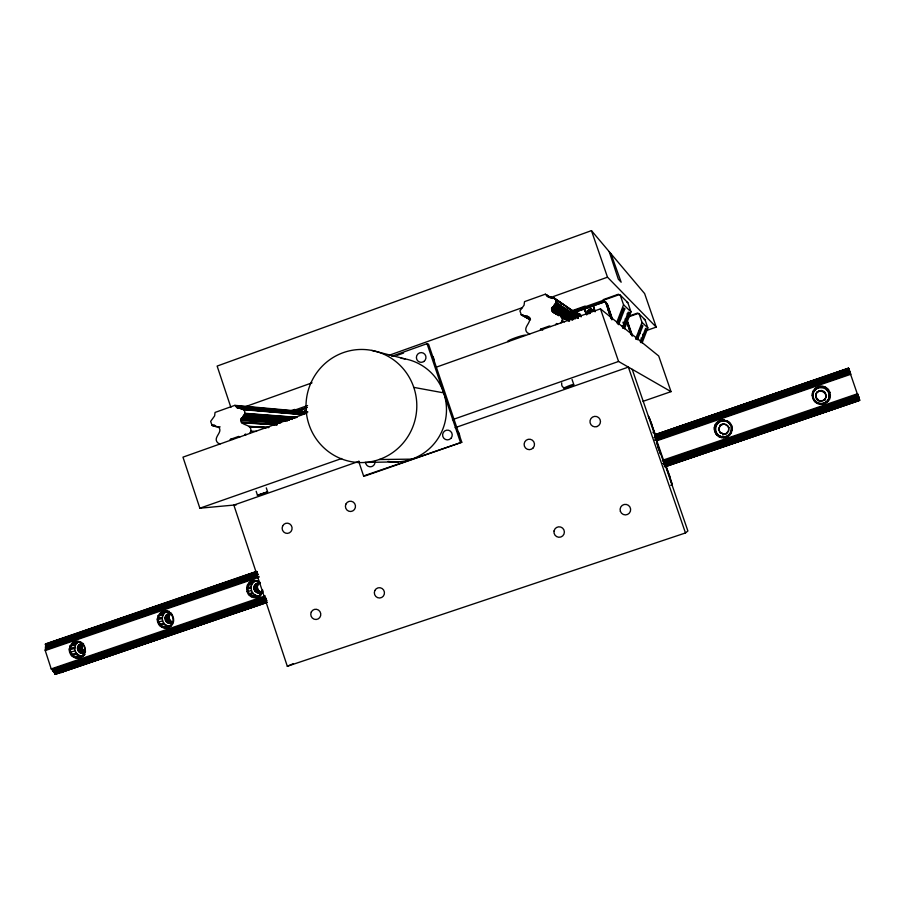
<?xml version="1.0" encoding="UTF-8"?>
<svg xmlns="http://www.w3.org/2000/svg" width="905" height="905" viewBox="0 0 905 905"><rect width="100%" height="100%" fill="white"/><g stroke="black" fill="none" stroke-linecap="round" stroke-linejoin="round"><path stroke-width="1.36" d="M56.664 672.766C55.646 677.381 53.135 669.327 51.212 668.919L45.25 650.559L45.623 646.487A3.371 1.267 71.4 0 0 45.578 645.073L45.533 643.874L47.173 643.874M821.14 386.265A9.152 8.993 -7.6 0 0 815.801 388.098C808.708 392.793 813.018 404.931 821.446 404.252A9.152 8.993 -7.6 0 0 826.797 402.431C833.901 397.736 829.58 385.575 821.14 386.265L820.869 387.612A8.213 8.077 -7.6 0 0 816.072 389.252L815.1 390.1L816.31 388.811A8.269 8.134 -7.6 0 1 821.14 387.148C829.037 386.559 832.668 397.94 825.948 402.125A8.213 8.077 -7.6 0 1 821.14 403.766L818.595 403.415M249.757 433.427L250.843 431.131C251.997 423.438 240.3 426.334 240.753 419.558A2.172 2.104 -87.2 0 1 241.318 418.348C244.429 416.934 247.008 409.988 242.144 409.117A3.79 3.677 -86.1 0 1 240.345 408.494L237.246 407.816L234.848 405.35L215.039 412.442L214.621 415.915L210.639 421.391L212.121 425.486L217.675 426.787A2.161 2.093 -88 0 1 218.829 427.375C223.196 432.545 212.336 437.409 217.766 442.884L219.983 444.004M529.73 333.979L527.4 332.848C521.687 327.225 533.102 322.225 528.52 316.931A2.229 2.195 -61.5 0 0 527.287 316.343L521.461 315.064L519.9 310.879L524.074 305.211L524.515 301.648L545.364 294.182L547.898 296.693L551.156 297.36A3.903 3.858 -55.6 0 0 553.046 297.983C558.147 298.797 555.466 306.071 552.174 307.462A2.229 2.206 -56.5 0 0 551.575 308.707C551.168 315.732 563.317 312.485 562.209 320.472L564.596 321.942M723.378 437.737L723.389 436.889A8.145 8.066 -6.1 0 0 728.14 435.26C731.659 432.748 732.45 427.352 729.758 423.959L730.426 423.427L728.401 421.492L723.072 419.886A9.005 8.926 -6.1 0 0 717.812 421.696C710.844 426.346 715.041 438.348 723.378 437.737A9.005 8.926 -6.1 0 0 728.638 435.939C732.53 433.156 733.401 427.183 730.426 423.427M577.141 313.051L579.189 313.843L575.512 313.096M593.273 310.573L591.949 309.329L590.071 309.272M592.639 310.268C593.16 312.417 592.82 309.34 592.04 310.042A3.02 2.987 -49.6 0 0 590.682 310.404M69.244 649.79L70.058 645.944L72.468 642.946A8.473 8.077 80.5 0 1 77.197 641.317C84.889 641.079 88.396 652.245 82.185 656.634A8.473 8.077 80.5 0 1 77.457 658.252C72.977 658.297 69.221 654.191 69.244 649.79L74.776 648.478L75.522 645.027L77.683 642.324A7.613 7.263 80.5 0 1 78.645 641.702M84.753 652.573C79.685 655.955 74.651 647.901 79.289 644.586A4.808 4.593 80.5 0 1 81.982 643.67L82.694 643.726M77.457 658.252L77.728 657.358A7.67 7.308 80.5 0 0 82.004 655.899C87.615 651.928 84.448 641.837 77.491 642.052A7.67 7.308 80.5 0 0 73.215 643.523C65.703 648.896 74.097 661.883 82.163 656.08A7.613 7.263 80.5 0 0 83.305 655.989M157.266 619.654L158.103 615.785L160.547 612.742A8.541 8.202 80.3 0 1 165.344 611.101C173.126 610.807 176.724 622.086 170.411 626.509A8.541 8.202 80.3 0 1 165.604 628.149C161.09 628.217 157.255 624.099 157.266 619.654L162.267 618.534L163.013 615.061L165.208 612.323A7.67 7.376 80.3 0 1 167.244 611.237M173.228 622.448C167.979 626.532 161.814 618.375 166.837 614.608A4.842 4.661 80.3 0 1 169.563 613.669L172.323 614.586M165.604 628.149L165.841 627.278A7.715 7.421 80.3 0 0 170.185 625.785C175.898 621.78 172.64 611.588 165.604 611.848A7.715 7.421 80.3 0 0 161.26 613.341C153.873 618.522 161.701 631.43 169.755 626.17A7.67 7.376 80.3 0 0 170.909 626.079M262.925 591.632L259.961 595.942A8.598 8.326 80.1 0 1 255.086 597.605C247.223 597.933 243.536 586.564 249.938 582.096A8.598 8.326 80.1 0 1 254.814 580.422L259.746 582.039M259.826 595.716A7.726 7.489 80.1 0 1 258.649 595.818C251.59 596.124 248.275 585.897 254.034 581.881A7.726 7.489 80.1 0 1 257.246 580.49M259.237 583.374C255.368 585.976 258.095 592.798 262.699 591.983C257.337 596.418 250.391 588.261 255.685 584.178A4.876 4.729 80.1 0 1 258.457 583.227L259.927 583.454M588.035 312.451L587.99 311.139M589.132 313.605L589.393 311.761L590.139 312.135L589.947 313.515M718.989 435.565C714.565 432.714 714.464 425.599 718.774 422.601A8.088 8.021 -6.1 0 1 723.502 420.983L724.769 421.051L723.118 420.757A8.145 8.066 -6.1 0 0 718.355 422.386C712.936 426.063 714.826 435.35 721.262 436.663M718.525 429.083L720.561 424.954A5.113 5.068 -6.1 0 1 723.548 423.936L727.1 425.169L728.83 427.533L728.514 430.475L726.704 433.031A5.113 5.068 -6.1 0 1 723.717 434.061L720.086 432.635L718.525 429.083L720.244 432.511L724.543 434.185L723.717 434.061M726.263 436.572A8.088 8.021 -6.1 0 0 728.491 435.396C732.405 433.597 731.127 427.726 731.749 425.893M812.916 397.114L813.38 392.94M812.249 394.037L813.097 394.184C812.283 398.992 816.582 403.653 821.412 403.415A8.269 8.134 -7.6 0 0 826.254 401.763L827.227 400.915L827.871 401.492M816.344 393.46L815.62 396.797L816.344 393.46L817.882 391.616A5.192 5.102 -7.6 0 1 820.914 390.587C826.288 390.225 828.041 397.974 823.46 400.395L824.738 399.218M827.736 400.293C831.695 395.225 827.227 387.148 820.869 387.612M593.047 310.687C590.207 311.569 588.012 308.944 591.078 309.058M573.646 312.327C580.739 309.386 585.422 305.302 586.926 314.725M576.021 313.707L576.813 313.345M80.828 642.878L80.884 642.233M724.486 419.977L724.396 420.825L726.002 421.323M820.009 404.173L819.851 403.687M168.986 612.674L169.088 612.018M573.578 312.055L603.963 301.252L606.26 302.485L612.131 319.522M78.746 645.084L83.532 643.783C80.964 646.113 82.219 650.91 85.556 651.781M166.837 614.608L171.475 613.262C167.617 615.208 168.884 621.78 173.194 622.142L168.986 623.296M822.577 386.344L822.159 387.679M726.251 424.649C722.869 422.873 718.321 426.017 719.011 429.852M824.41 399.625C829.987 394.116 819.229 387.114 816.095 393.89M721.964 437.647L722.111 436.81L723.762 437.013A8.088 8.021 -6.1 0 0 725.029 436.889M672.189 483.994L672.189 485.25L670.175 478.236M260.414 583.442L258.615 581.338M262.631 590.139L259.69 595.23A7.772 7.534 80.1 0 1 255.278 596.734C248.174 597.029 244.836 586.745 250.628 582.707A7.772 7.534 80.1 0 1 255.04 581.191L257.292 580.648M304.227 412.352L304.759 411.085M304.499 412.375L305.947 410.463M606.033 302.734L603.963 301.252L593.861 304.928L593.273 306.41L595.083 311.829M593.601 305.924L595.015 311.116M255.086 597.605L255.278 596.734L258.649 595.818M295.064 411.424C305.008 406.978 296.286 414.026 306.931 407.239M577.628 313.39L576.79 313.628M651.453 423.235L648.421 416.221L648.976 417.567M617.776 324.047L623.737 307.915L624.801 308.899L618.534 324.657M622.448 327.802L628.251 312.123L629.247 313.062L623.16 328.368L622.278 325.721M636.792 339.296L642.086 325.065L642.912 325.845L637.392 339.771M640.457 342.237L645.616 328.368L646.408 329.103L641.012 342.69L640.129 340.042M670.232 478.53L666.295 466.844M578.657 314.804L580.128 316.003L578.057 314.578M253.773 597.504L254.101 596.644L257.484 595.728M726.251 433.71L728.582 431.391L728.695 429.694M616.622 322.847L623.556 304.759L620.219 295.087L618.375 294.238L603.431 299.555L602.888 300.46M624.473 328.854L631 311.852L627.821 302.643L620.219 295.087M635.582 339.171L642.03 322.384L639.088 313.854L637.448 313.085L628.194 316.365M642.154 342.791L647.867 327.938L645.039 319.77L639.088 313.854M589.132 311.659L588.85 313.684M590.705 311.128L589.687 312.87L588.046 312.089M813.154 393.347L813.855 391.752L813.086 391.345M164.325 628.047L164.676 627.176L169.755 626.17M825.699 397.385L826.141 396.379M76.19 658.15L76.574 657.268L82.163 656.08M725.64 421.097L727.19 421.787L727.179 420.78M655.808 440.283L655.695 438.518M229.893 440.486L230.436 439.332L238.705 436.402L239.814 436.957M244.78 435.192L245.323 434.049L246.443 434.604M540.161 330.268L540.726 329.092L549.426 325.992L550.602 326.558M555.828 324.703L556.405 323.515L557.571 324.081M561.066 322.847L562.209 320.472M817.283 403.359C817.158 403.064 813.199 398.653 812.656 398.211M825.315 387.159L824.613 388.403M813.855 391.752L814.511 390.643M670.345 478.304L670.843 481.109M719.271 436.832L720.086 436.199M654.847 435.678L655.062 437.579L654.745 436.425M655.854 440.271L656.046 439.694M816.072 389.252L815.801 388.098M812.792 395.858L812.158 395.451M262.789 590.298L261.375 592.028A4.876 4.729 80.1 0 1 258.615 592.979M589.279 309.397L587.843 311.162L589.924 312.089M593.691 305.698L594.166 305.042M590.139 312.135L590.807 311.309A2.263 2.24 -49.6 0 1 592.119 310.845L592.47 310.868M555.84 303.073L577.978 318.141M815.824 395.79L816.276 398.675M814.443 400.564L813.991 400.7M591.802 309.578L592.209 309.827M583.442 308.978L584.472 309.171M815.292 401.515L814.941 401.752M816.864 399.478L818.471 400.666L821.095 400.791A5.192 5.102 -7.6 0 0 824.127 399.75M655.831 440.09L655.967 439.4M818.471 400.666L820.281 400.734M826.717 389.851L827.656 388.765M267.62 491.856L257.473 495.25L267.62 491.856L266.285 487.863M251.285 596.689L255.244 594.992M827.577 390.802L828.607 389.817M161.871 627.233L166.396 625.344L168.602 626.079M73.769 657.324L78.848 655.254L81.031 655.989M828.776 393.019L829.953 392.295M859.388 399.953L848.438 368.064L849.003 370.45M244.723 414.207L293.989 417.635M821.14 403.766L821.446 404.252M304.657 411.232L305.619 410.678M304.94 411.255L305.822 410.451M173.455 621.35L172.448 622.414A4.842 4.661 80.3 0 1 169.71 623.353M270.12 409.445L270.278 409.252A8.869 0.905 -18.2 0 0 270.244 409.105M588.25 310.325L590.23 309.408L589.664 309.386L591.429 310.732M588.352 310.381L589.053 309.872M593.804 305.494L594.008 305.143M588.782 310.2L587.752 311.614M589.63 311.354L590.286 310.664L590.807 311.309M829.218 395.519L830.439 395.066M814.285 391.073L815.337 389.659L814.726 389.037M829.138 396.775L830.349 396.481M825.948 402.125L826.797 402.431M828.392 399.207L829.512 399.173M605.649 302.79L607.165 303.684L612.289 319.42M730.776 425.226L728.91 423.008L729.487 422.386M626.69 320.698L631.995 335.879M627.357 321.626L626.577 320.574L631.656 335.122M649.541 418.246L650.31 420.52M580.365 315.245L580.037 314.431L581.089 316.603M716.964 435.237L718.016 434.762M658.252 448.292L658.263 447.296M249.147 595.117L253.321 593.59M359.138 461.267L233.852 505.081L287.315 666.261L685.481 532.955L687.891 530.975L632.21 369.319M159.766 625.672L164.506 623.941L166.396 625.344M71.699 655.774L76.993 653.851L78.848 655.254M299.849 410.089L301.274 410.327M670.198 477.24L666.725 468.111M603.918 301.557L605.886 302.168L611.859 319.635M716.036 434.185L717.179 433.823M820.213 391.084L820.914 390.587M563.544 388.177C587.888 376.978 560.127 396.243 561.734 382.894M248.287 594.099L252.54 592.673M158.918 624.654L163.737 623.036L164.506 623.941M70.862 654.756L76.235 652.946L76.993 653.851M584.121 309.295L586.632 314.521M587.752 312.542L588.058 313.402L587.877 311.954L589.653 313.288M254.746 590.988L258.004 589.585M287.315 666.261L293.378 663.659M165.909 621.362L169.744 619.778M78.373 651.306L82.762 649.519M253.853 587.368L257.529 585.897M165.027 617.764L169.269 616.113M652.007 424.4L651.08 422.94L655.186 434.592L652.143 425.78M77.502 647.731L82.298 645.887M646.883 330.393L656.216 327.112L644.632 293.593L591.451 230.639L217.132 366.073L230.877 407.386M549.584 296.783L552.016 298.333M245.515 406.628L312.055 382.826M389.24 355.235L522.321 307.643M550.263 297.655L607.493 277.19L656.216 327.112M391.763 356.276L427.036 343.674L428.54 344.149L461.788 442.262L365.349 475.849L363.584 475.94L358.697 461.38M397.012 355.405L403.573 353.063M663.784 462.975L663.817 462.138M664.078 462.862L664.089 463.779M290.494 410.927L294.363 409.546L297.123 409.807M571.768 310.822L584.981 306.128L585.852 306.524M291.206 411.368L307.587 405.542M572.582 311.241L619.269 294.634M294.996 411.164L299.397 409.682M295.098 411.549L306.829 407.374M572.763 312.802L604.336 301.919M296.274 411.492L306.784 407.759M573.51 312.813L593.363 305.754M584.687 308.91L603.024 302.383M306.806 413.155L182.968 457.149L199.858 508.203L236.273 504.854M436.153 367.215L600.456 308.854L658.704 355.982L671.024 391.639L643.048 401.322M622.55 309.702L624.801 308.899M627.063 313.843L629.247 313.062M629.032 316.705L638.24 313.447M199.858 508.203L341.694 458.496M452.443 419.682L618.567 361.468L671.024 391.639M455.102 427.703L628.364 367.102L685.481 532.955M363.584 475.94L461.788 442.262M45.465 643.941L256.635 571.349M654.587 434.898L848.449 368.097M45.431 644.236L256.703 571.632M654.643 434.807L848.551 368.346M45.454 644.417L257.167 571.666M654.745 435.079L848.585 368.437M45.476 644.518L257.122 571.722M654.881 435.192L848.664 368.64M47.264 644.066L64.617 638.093M73.972 634.891L94.018 627.946M115.399 620.592L183.579 597.176M204.96 589.834L257.099 571.926M660.797 433.257L715.606 414.433M718.955 413.347L744.329 404.637M750.369 402.499L805.167 383.675M816.434 379.862L834.58 373.573M837.804 372.532L847.148 369.319M45.578 645.073L256.76 572.548M655.062 435.746L848.867 369.195M45.623 646.487L256.93 573.94M654.134 437.568L849.388 370.53M45.533 646.826L257.88 573.928L45.51 647.064M654.53 437.76L849.524 370.824M655.933 437.522L849.614 371.039M45.522 647.211L257.914 574.313M655.978 437.669L849.671 371.186M45.555 647.38L257.948 574.471M656.034 437.839L849.727 371.355M45.601 647.55L258.004 574.641L45.635 647.641M849.795 371.525L656.091 438.009L849.829 371.627M45.782 648.218L256.862 575.784M656.317 438.699L850.044 372.227M45.827 648.489L256.93 576.055M655.073 439.434L850.146 372.498M45.85 648.987L256.986 576.553M655.22 439.921L850.327 372.973M45.714 649.507L256.975 576.915M655.333 440.373L850.598 373.46L655.333 440.464M45.295 649.722L258.977 576.417M45.25 650.559L259.022 577.243M657.177 440.678L850.915 374.229M719.769 425.339L722.416 424.434M816.389 392.25L821.638 390.451M722.62 434.988L726.636 433.619M821.514 401.198L825.53 399.829M51.212 668.919L265.222 595.886M662.46 460.328L857.736 393.686M51.755 669.598L264.69 597.074M662.777 461.131L857.985 394.523M52.366 669.643L265.154 597.04M663.953 460.984L857.997 394.784M123.08 645.785L125.987 644.711M236.997 606.836L239.667 605.931M775.834 423.099L778.504 422.183M52.648 669.926L264.045 597.809M664.1 461.335L858.11 395.157M52.931 670.356L265.629 597.798M664.293 461.822L858.268 395.666M53.056 670.605L265.753 598.058M664.394 462.104L858.359 395.949M53.271 671.159L265.968 598.635M663.263 463.156L858.562 396.548M53.305 671.261L266.002 598.725M663.297 463.247L858.596 396.65M53.361 671.42L266.059 598.895M663.354 463.428L858.664 396.831M53.44 671.578L266.127 599.053M663.422 463.586L858.721 397.001M53.519 671.702L266.274 599.302M663.478 463.733L858.811 397.284M53.678 671.895L265.007 599.845M663.569 463.96L858.834 397.385M53.961 672.132L265.233 600.106M665.039 463.813L858.924 397.714M54.504 672.867L267.043 600.434M665.379 464.661L859.196 398.607M54.764 673.331L265.946 601.373M664.236 465.634L859.365 399.139M55.001 673.84L266.172 601.893M664.44 466.199L859.558 399.705M56.766 673.309L74.165 667.392M80.85 665.107L116.96 652.799M123.657 650.525L146.395 642.776M173.149 633.658L195.887 625.909M215.956 619.077L238.694 611.327M245.379 609.054L265.448 602.21M665.401 465.939L696.16 455.453M709.543 450.894L724.249 445.882M749.668 437.228L785.789 424.92M792.475 422.646L858.019 400.304M55.092 674.033L266.839 602.051M664.508 466.392L859.659 400.01M55.25 674.248L266.851 602.21M664.609 466.641L859.705 400.168M55.341 674.327L266.918 602.323M665.186 466.607L859.739 400.293M60.997 672.528L267.02 602.504M665.243 466.754L859.049 400.655M157.708 622.278L162.662 620.898L163.737 623.036M69.674 652.403L75.172 650.831L76.235 652.946M247.065 591.712L251.443 590.524M714.712 431.719L715.991 431.606M671.363 481.652L672.019 483.496M62.615 672.2L61.054 672.573M79.289 644.586L83.203 643.432M85.07 654.485L82.864 655.118L83.147 655.774M84.21 655.265L82.004 655.899L82.185 656.634M81.405 653.218L84.98 652.211M255.685 584.178L259.724 583.035M80.036 652.754L84.719 651.442M670.718 485.295L672.404 484.82M77.706 649.96L82.4 648.659M77.921 646.294L82.615 645.005M74.855 647.29L69.323 648.466M167.595 622.832L171.724 621.701M574.845 313.616L577.888 313.526L580.784 315.54M591.214 310.098L592.221 309.906M75.522 645.027L70.058 645.944M306.286 410.157L305.313 410.949M76.823 643.104L72.355 644.303L71.518 643.806M165.23 620.016L169.371 618.907M77.683 642.324L73.215 643.523L72.468 642.946M165.457 616.328L169.597 615.23M166.294 615.106L170.513 613.997M162.334 617.334L157.346 618.319M257.868 592.922L261.488 591.972M256.454 592.458L260.018 591.531M163.013 615.061L158.103 615.785M164.337 613.115L160.389 614.122L159.574 613.613M584.245 309.442L586.259 313.481M587.877 312.983L588.578 313.628L588.137 312.859M168.217 611.18L165.604 611.848L165.344 611.101M165.208 612.323L161.26 613.341L160.547 612.742M169.371 611.271L166.769 611.938L166.633 611.203M254.056 589.63L257.62 588.725M584.426 309.77L585.026 309.906M254.282 585.908L257.857 585.015M251.047 588.148L246.624 589.065M251.115 586.938L246.703 587.718M255.131 584.675L258.773 583.77M251.805 584.641L247.461 585.162M253.151 582.673L249.746 583.499L248.966 582.978M254.034 581.881L250.628 582.707L249.938 582.096M78.859 651.872L83.95 650.933M166.396 621.939L170.943 621.203M77.457 648.478L82.185 647.742M255.244 591.565L259.226 591.022M164.982 618.522L169.156 617.991M663.874 463.247L664.044 463.688M665.288 465.973L664.756 465.464L665.639 466.833M583.069 308.99L584.042 308.967M576.168 314.476L577.435 314.442M253.807 588.126L257.405 587.786M823.833 392.046L824.613 392.001M732.236 428.642L731.726 428.846M364.941 462.455L398.72 461.822M720.561 424.954L721.342 424.943M379.15 459.525L411.809 459.14M714.226 428.97L715.55 429.14M230.436 439.332L232.958 439.411M589.087 313.13L589.913 313.164M250.843 431.131L256.488 431.38M591.463 309.476L590.479 309.227L592.232 310.585M215.707 426.719L220.153 426.911M211.861 425.09L214.677 425.237M211.962 425.316L214.847 425.554M212.222 425.565L215.582 425.836M248.988 426.357L268.638 427.409M249.203 426.515L268.853 427.556M249.429 426.877L266.262 427.76M241.409 422.262L276.692 424.388M241.533 422.511L276.896 424.717M241.85 422.771L277.1 424.864M240.843 420.565L280.075 423.054M240.753 419.558L281.387 422.205M240.73 419.897L281.365 422.522M242.427 417.691L287.496 420.791M242.144 417.805L285.935 420.768M241.567 418.133L284.951 421.074M241.318 418.348L284.713 421.278M242.834 417.047L289.283 420.305M242.778 417.239L287.835 420.384M242.574 417.567L287.756 420.542M242.981 416.402L289.419 419.716M243.23 415.791L292.462 419.366M244.542 414.354L295.222 418.031M244.022 414.762L291.783 418.314M258.479 582.017L255.04 581.191L254.814 580.422M244.904 413.302L296.795 417.307M244.95 413.653L296.84 417.522M650.582 421.255L651.034 423.02M243.717 409.705L301.331 414.535M240.345 408.494L303.458 413.89M242.144 409.117L302.417 414.241M243.536 409.388L301.241 414.343M819.998 401.13L821.095 400.791M236.499 407.182L305.121 413.178M236.714 407.431L303.922 413.28M237.246 407.816L304.284 413.551M237.879 408.019L245.244 408.641M247.744 408.868L255.097 409.49M257.597 409.716L276.217 411.311M278.729 411.537L297.338 413.132M299.86 413.347L304.08 413.721M236.194 406.583L306.252 412.782M234.848 405.35L307.892 411.956M235.956 405.904L306.06 412.182M297.892 410.248L294.363 409.546M300.754 409.886L298.967 410.033M732.145 430.045L731.647 430.101M714.317 427.579L715.629 427.884M589.121 312.655L589.936 312.813M413.777 387.374L443.699 392.872M553.973 297.96L581.123 316.66M371.797 350.416A56.574 55.386 -84.5 0 1 403.336 442.817A56.574 55.386 -84.5 0 1 309.08 424.818A56.574 55.386 -84.5 0 1 371.797 350.416L405.033 358.9M722.111 436.81L719.679 436.074M728.491 435.396L728.638 435.939M593.409 310.336L592.04 309.691M729.453 434.558L729.702 435.011M650.842 422.703L651.17 423.099M730.901 432.5L731.319 432.714M716.375 425.486L715.142 424.909M665.854 466.776L665.616 465.939M626.916 302.213L627.821 302.643M644.224 319.375L645.039 319.77M717.823 423.438L716.76 422.624M718.774 422.601L717.812 421.696M540.726 329.092L542.706 330.121M725.878 424.445L728.83 427.533M521.178 314.657L529.878 319.51M521.37 314.974L530.477 319.918M525.963 316.535L529.697 318.56M523.486 315.336L530.466 319.148M522.819 315.245L530.251 319.261M526.269 316.445L529.991 318.469M526.156 316.49L529.889 318.515M527.287 316.343L529.764 317.689M526.948 316.32L529.425 317.666M818.731 400.281L816.095 397.363M579.89 314.25L578.702 313.515L579.019 314.103M726.828 421.56L728.276 422.42M723.502 420.983L723.072 419.886M728.91 423.008L727.925 422.205M720.086 432.635L720.968 433.19M552.276 311.467L557.016 314.442M560.58 316.682L564.143 318.911M552.401 311.716L558.668 315.698M561.903 317.666L564.279 319.148M560.715 316.128L567.808 320.596M560.252 315.596L568.86 321.094M551.677 309.736L569.539 321.037M551.564 309.046L569.426 320.404M551.575 308.707L569.449 320.087M552.435 307.225L572.616 320.257M552.174 307.462L571.191 319.703M553.34 306.772L572.254 319.069M553.057 306.897L572.084 319.148M553.634 306.49L572.514 318.809M553.498 306.637L572.401 318.956M553.769 306.105L573.827 319.239M553.724 306.297L572.605 318.651M553.928 305.449L573.974 318.639M554.199 304.815L575.388 318.843M555.025 303.752L576.146 317.87M555.568 303.333L577.809 318.289M556.009 302.485L578.205 317.632M555.953 302.858L578.159 317.859M547.106 296.048L549.414 297.621M555.953 302.236L578.159 317.304M545.364 294.182L550.036 297.36M546.778 295.437L549.097 297.01M549.889 296.693L552.208 298.288M546.541 294.736L551.914 298.367M550.285 296.727L552.944 298.526M550.093 296.693L552.412 298.288M555.376 299.589L562.367 304.397M565.863 306.806L574.019 312.417M576.338 314.012L579.833 316.422M554.324 298.096L580.953 316.524M554.889 298.763L580.433 316.399M583.816 308.922L582.888 309.035M583.974 308.831L584.811 309.499M590.399 311.411L588.544 309.963M589.721 310.8L590.535 311.546M590.897 309.25L592.651 310.607M591.689 309.487L593.431 310.834M579.404 313.922L580.524 314.77L579.268 314.193M623.556 304.759L631 311.852M642.03 322.384L647.867 327.938M727.722 425.938L728.423 426.64M592.368 309.951L593.024 310.743M586.361 314.68L585.648 313.345M580.58 315.042L581.349 316.478M260.583 594.427L260.945 595.06M171.068 625.004L171.384 625.638M857.488 395.044L858.189 396.831M624.224 321.332L625.185 323.605M619.631 317.417L620.626 319.759M662.98 460.294L663.388 461.279M858.404 397.419L859.15 399.297M77.197 641.317L77.491 642.052M259.69 595.23L259.961 595.942M652.958 432.183L653.24 432.929M659.145 449.683L659.734 451.414M642.742 334.273L643.534 336.57M639.156 331.14L639.971 333.504M610.966 253.739L621.158 282.213L618.319 279.147L609.212 251.669M627.55 321.422L632.527 335.857M626.882 320.483L631.894 335.02M626.803 321.705L631.283 334.692M627.697 324.68L630.864 333.866M625.117 318.899L626.022 321.49M591.451 230.639L607.493 277.19M620.558 314.906L621.475 317.576M656.725 442.126L662.539 458.993M656.464 442.353L660.435 453.869M607.165 303.684L612.549 319.295M605.92 302.598L611.78 319.635M605.615 302.372L611.09 318.266M607.889 309.295L611.022 318.402M600.456 308.854L618.567 361.468M572.039 379.455L573.849 384.727M427.036 343.674L460.419 442.206M849.331 371.593L849.942 373.426M641.079 338.029L641.928 340.574M637.459 334.997L638.33 337.61M622.957 322.237L624.212 325.992M618.749 319.635L619.608 322.214M256.149 491.257L257.473 495.25M170.185 625.785L170.411 626.509M660.277 453.066L660.503 453.801M857.431 395.27L858.619 399.241M817.396 399.365L817.611 400.146M728.468 427.341L728.74 428.902M162.662 620.898L162.267 618.534M75.172 650.831L74.776 648.478M78.464 641.419L78.633 642.143M256.126 580.524L256.217 581.282M592.04 310.042L592.119 310.845M825.156 392.6L825.168 393.528M375.032 461.392A4.853 4.763 89.3 0 1 370.835 466.765A4.853 4.763 89.3 0 1 365.575 462.478M457.138 431.266A4.774 4.717 -86.6 0 1 459.412 436.606M432.285 356.05A4.774 4.695 -76.5 0 1 433.767 360.563M401.085 358.301A51.981 51.031 -84.2 0 1 446.063 416.424A51.981 51.031 -84.2 0 1 388.053 461.426M84.81 652.358A4.808 4.593 80.5 0 1 82.129 653.274M300.155 415.384A9.265 0.882 -18.4 0 1 306.852 411.888M509.04 341.423A9.423 0.916 -19 0 1 513.87 338.334A9.423 0.916 -19 0 1 525.454 335.28M293.243 411.3A8.439 0.826 -18.3 0 1 294.476 411.277M241.997 406.73A9.344 1.007 -18.1 0 1 243.524 406.865M450.882 438.393A4.887 4.819 -86.7 0 0 448.609 430.26A4.887 4.819 -86.7 0 0 442.783 436.334A4.887 4.819 -86.7 0 0 450.882 438.393M423.812 361.525A4.876 4.797 -76.7 0 0 423.336 353.097A4.876 4.797 -76.7 0 0 416.391 357.792A4.876 4.797 -76.7 0 0 423.812 361.525M311.275 612.04A5.147 5.011 76.3 0 0 316.128 619.495A5.147 5.011 76.3 0 0 319.951 611.554A5.147 5.011 76.3 0 0 311.275 612.04M345.914 504.062A5.159 5.045 84.7 0 0 350.789 511.495A5.159 5.045 84.7 0 0 354.636 503.497A5.159 5.045 84.7 0 0 345.914 504.062M374.84 590.513A5.181 5.068 75.1 0 0 379.749 598.001A5.181 5.068 75.1 0 0 383.607 590.003A5.181 5.068 75.1 0 0 374.84 590.513M282.632 525.997A5.136 4.989 83.9 0 0 287.451 533.396A5.136 4.989 83.9 0 0 291.263 525.443A5.136 4.989 83.9 0 0 282.632 525.997M554.041 530.986A5.249 5.215 63.1 0 0 560.851 537.004A5.249 5.215 63.1 0 0 562.593 528.101A5.249 5.215 63.1 0 0 554.041 530.986M596.927 426.572A5.26 5.249 -61.1 0 0 598.669 417.624A5.26 5.249 -61.1 0 0 590.06 420.61A5.26 5.249 -61.1 0 0 596.927 426.572M620.378 511.325A5.283 5.26 40.4 0 0 629.348 513.112A5.283 5.26 40.4 0 0 626.384 504.458A5.283 5.26 40.4 0 0 620.378 511.325M533.226 447.851A5.238 5.192 -86.8 0 0 530.307 439.287A5.238 5.192 -86.8 0 0 524.391 446.131A5.238 5.192 -86.8 0 0 533.226 447.851"/></g></svg>
